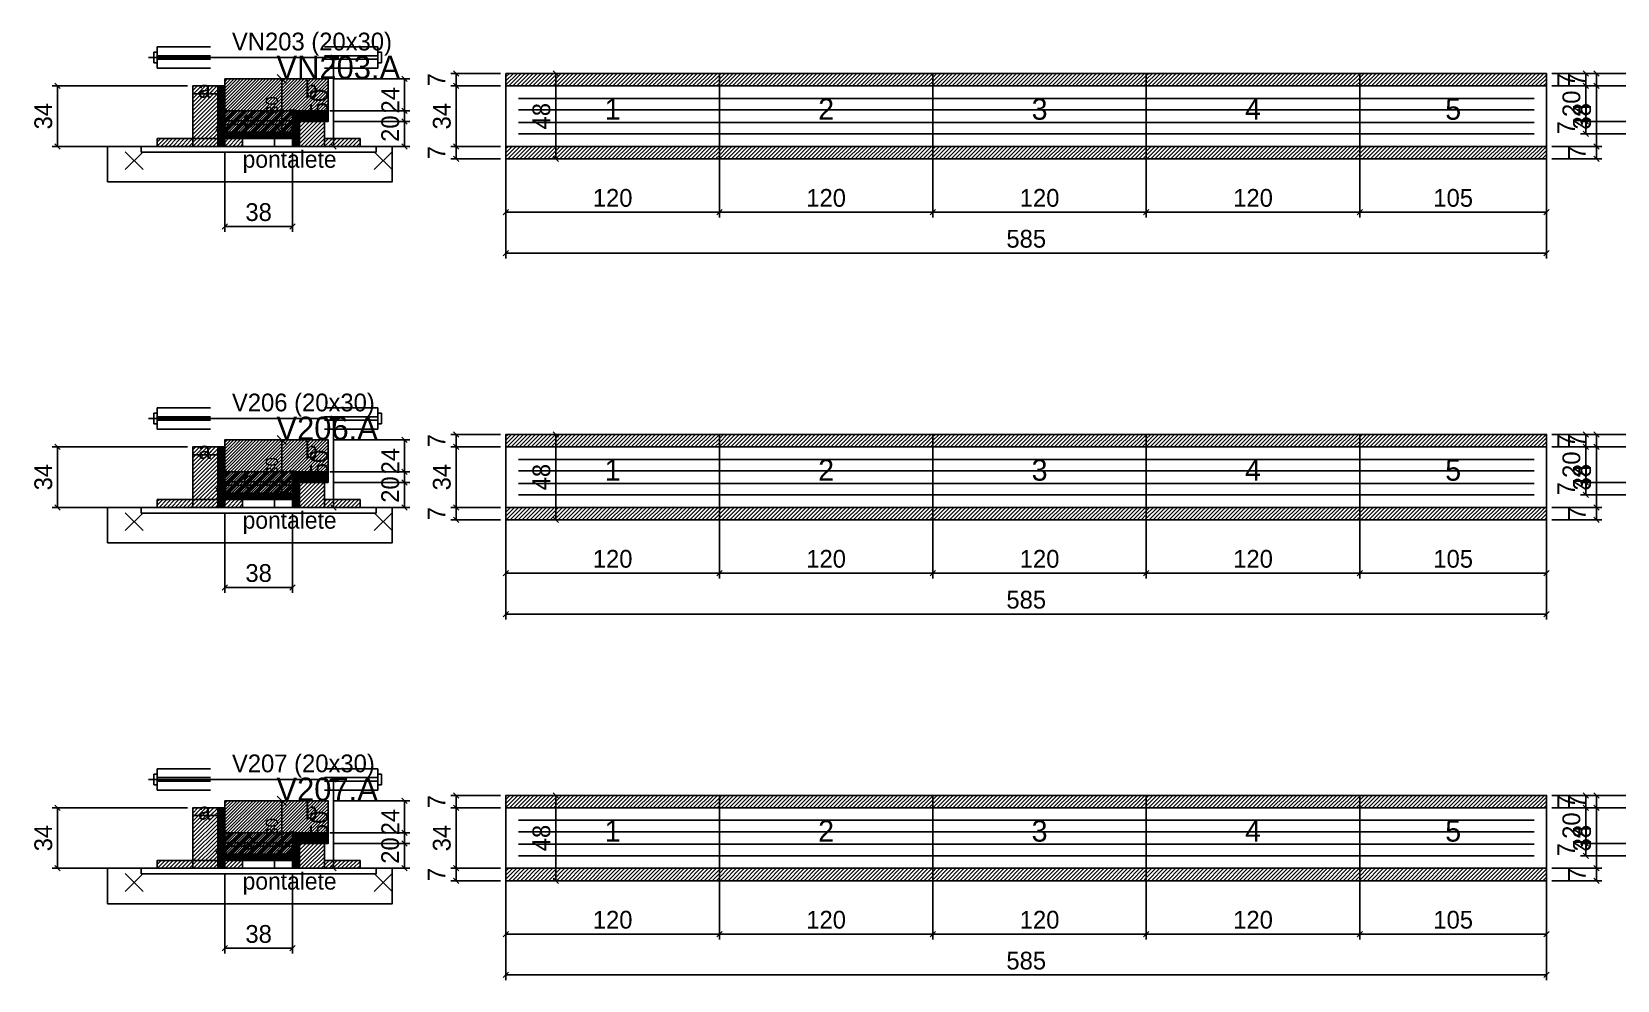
# Model space of a CAD drawing. Extents: x -13000 to 3070, y -38812 to 10330.
# Drawn here: x -69 to 823, y -26492 to -25958 of the extents above; entities that cross this region are included whole.
import ezdxf
from ezdxf.enums import TextEntityAlignment as Align

# ---------------------------------------------------------------- set-up
doc = ezdxf.new("R2010")
doc.units = 0
for name, color, linetype in [('5', 5, 'Continuous'), ('barrote', 126, 'Continuous'), ('CONCRETO', 251, 'Continuous'), ('COTA', 241, 'Continuous'), ('Cota Seção (2x)', 241, 'Continuous'), ('detalhes', 7, 'Continuous'), ('ESTRUTURACAO', 7, 'Continuous'), ('Hachura', 251, 'Continuous'), ('Madeira', 126, 'Continuous'), ('Painéis', 200, 'Continuous'), ('presilha', 224, 'Continuous'), ('SARR_2.2x7', 40, 'Continuous'), ('SCO-___-LAJ', 224, 'Continuous'), ('TENSOR', 224, 'Continuous'), ('Texto Seção', 7, 'Continuous')]:
    doc.layers.add(name, color=color, linetype=linetype)
doc.dimstyles.new('PAINEL', dxfattribs={"dimtxt": 10, "dimasz": 3, "dimexe": 3, "dimexo": 3, "dimgap": 3, "dimtad": 1, "dimblk": 'OBLIQUE', "dimblk1": 'OBLIQUE', "dimcen": 2.5, "dimclrd": 4, "dimclre": 4, "dimclrt": 240, "dimazin": 3, "dimtfac": 1, "dimtmove": 0, "dimatfit": 3})
doc.dimstyles.new('SECAO2X', dxfattribs={"dimtxt": 7, "dimasz": 5, "dimexe": 3, "dimexo": 3, "dimgap": 2, "dimtad": 3, "dimblk": 'OBLIQUE', "dimblk1": 'OBLIQUE', "dimcen": 2.5, "dimclrd": 4, "dimclre": 4, "dimclrt": 1, "dimazin": 3, "dimtfac": 1, "dimtmove": 0, "dimatfit": 3})

# ---------------------------------------------------------------- blocks, each defined once
blk = doc.blocks.new('PAR_ESQ')
for p, q in [((-1, -1), (1, 1)), ((-1, 1), (1, -1))]:
    blk.add_line(p, q)
blk = doc.blocks.new('PAR_FUNDO_ESQ')
for p, q in [((-1, -1), (1, 1)), ((-1, 1), (1, -1))]:
    blk.add_line(p, q)
blk = doc.blocks.new('PAR_FUNDO_DIR')
for p, q in [((-1, -1), (1, 1)), ((-1, 1), (1, -1))]:
    blk.add_line(p, q)
blk = doc.blocks.new('par_int_esq')
for p, q in [((-1, -1), (1, 1)), ((-1, 1), (1, -1))]:
    blk.add_line(p, q)
blk = doc.blocks.new('par_int_dir')
for p, q in [((-1, -1), (1, 1)), ((-1, 1), (1, -1))]:
    blk.add_line(p, q)
blk = doc.blocks.new('_OBLIQUE')
at = {"color": 0, "linetype": 'BYBLOCK'}
blk.add_line((-0.5, -0.5), (0.5, 0.5), dxfattribs=at)

msp = doc.modelspace()

# ---------------------------------------------------------------- hatches: boundary and pattern name
at = {"layer": 'COTA'}
h = msp.add_hatch(dxfattribs=at)
h.set_pattern_fill('ANSI31', scale=0.4)
h.paths.add_polyline_path([(40, -26015), (40, -25985), (98, -25985), (98, -26009), (78, -26009), (78, -26015)])
h = msp.add_hatch(dxfattribs=at)
h.set_pattern_fill('ANSI31', scale=0.5)
h.paths.add_polyline_path([(198, -25989), (318, -25989), (318, -25982), (198, -25982)])
h = msp.add_hatch(dxfattribs=at)
h.set_pattern_fill('ANSI31', scale=0.5)
h.paths.add_polyline_path([(318, -25989), (438, -25989), (438, -25982), (318, -25982)])
h = msp.add_hatch(dxfattribs=at)
h.set_pattern_fill('ANSI31', scale=0.5)
h.paths.add_polyline_path([(438, -25989), (558, -25989), (558, -25982), (438, -25982)])
h = msp.add_hatch(dxfattribs=at)
h.set_pattern_fill('ANSI31', scale=0.5)
h.paths.add_polyline_path([(558, -25989), (678, -25989), (678, -25982), (558, -25982)])
h = msp.add_hatch(dxfattribs=at)
h.set_pattern_fill('ANSI31', scale=0.5)
h.paths.add_polyline_path([(678, -25989), (783, -25989), (783, -25982), (678, -25982)])
h = msp.add_hatch(dxfattribs=at)
h.set_pattern_fill('ANSI31', scale=0.5)
h.paths.add_polyline_path([(198, -26030), (318, -26030), (318, -26023), (198, -26023)])
h = msp.add_hatch(dxfattribs=at)
h.set_pattern_fill('ANSI31', scale=0.5)
h.paths.add_polyline_path([(318, -26030), (438, -26030), (438, -26023), (318, -26023)])
h = msp.add_hatch(dxfattribs=at)
h.set_pattern_fill('ANSI31', scale=0.5)
h.paths.add_polyline_path([(438, -26030), (558, -26030), (558, -26023), (438, -26023)])
h = msp.add_hatch(dxfattribs=at)
h.set_pattern_fill('ANSI31', scale=0.5)
h.paths.add_polyline_path([(558, -26030), (678, -26030), (678, -26023), (558, -26023)])
h = msp.add_hatch(dxfattribs=at)
h.set_pattern_fill('ANSI31', scale=0.5)
h.paths.add_polyline_path([(678, -26030), (783, -26030), (783, -26023), (678, -26023)])
h = msp.add_hatch(dxfattribs=at)
h.set_pattern_fill('ANSI31', scale=0.5)
h.paths.add_polyline_path([(198, -26192), (318, -26192), (318, -26185), (198, -26185)])
h = msp.add_hatch(dxfattribs=at)
h.set_pattern_fill('ANSI31', scale=0.5)
h.paths.add_polyline_path([(318, -26192), (438, -26192), (438, -26185), (318, -26185)])
h = msp.add_hatch(dxfattribs=at)
h.set_pattern_fill('ANSI31', scale=0.5)
h.paths.add_polyline_path([(438, -26192), (558, -26192), (558, -26185), (438, -26185)])
h = msp.add_hatch(dxfattribs=at)
h.set_pattern_fill('ANSI31', scale=0.5)
h.paths.add_polyline_path([(558, -26192), (678, -26192), (678, -26185), (558, -26185)])
h = msp.add_hatch(dxfattribs=at)
h.set_pattern_fill('ANSI31', scale=0.5)
h.paths.add_polyline_path([(678, -26192), (783, -26192), (783, -26185), (678, -26185)])
h = msp.add_hatch(dxfattribs=at)
h.set_pattern_fill('ANSI31', scale=0.4)
h.paths.add_polyline_path([(40, -26218), (40, -26188), (98, -26188), (98, -26212), (78, -26212), (78, -26218)])
h = msp.add_hatch(dxfattribs=at)
h.set_pattern_fill('ANSI31', scale=0.5)
h.paths.add_polyline_path([(198, -26233), (318, -26233), (318, -26226), (198, -26226)])
h = msp.add_hatch(dxfattribs=at)
h.set_pattern_fill('ANSI31', scale=0.5)
h.paths.add_polyline_path([(318, -26233), (438, -26233), (438, -26226), (318, -26226)])
h = msp.add_hatch(dxfattribs=at)
h.set_pattern_fill('ANSI31', scale=0.5)
h.paths.add_polyline_path([(438, -26233), (558, -26233), (558, -26226), (438, -26226)])
h = msp.add_hatch(dxfattribs=at)
h.set_pattern_fill('ANSI31', scale=0.5)
h.paths.add_polyline_path([(558, -26233), (678, -26233), (678, -26226), (558, -26226)])
h = msp.add_hatch(dxfattribs=at)
h.set_pattern_fill('ANSI31', scale=0.5)
h.paths.add_polyline_path([(678, -26233), (783, -26233), (783, -26226), (678, -26226)])
h = msp.add_hatch(dxfattribs=at)
h.set_pattern_fill('ANSI31', scale=0.4)
h.paths.add_polyline_path([(40, -26421), (40, -26391), (98, -26391), (98, -26415), (78, -26415), (78, -26421)])
h = msp.add_hatch(dxfattribs=at)
h.set_pattern_fill('ANSI31', scale=0.5)
h.paths.add_polyline_path([(198, -26395), (318, -26395), (318, -26388), (198, -26388)])
h = msp.add_hatch(dxfattribs=at)
h.set_pattern_fill('ANSI31', scale=0.5)
h.paths.add_polyline_path([(318, -26395), (438, -26395), (438, -26388), (318, -26388)])
h = msp.add_hatch(dxfattribs=at)
h.set_pattern_fill('ANSI31', scale=0.5)
h.paths.add_polyline_path([(438, -26395), (558, -26395), (558, -26388), (438, -26388)])
h = msp.add_hatch(dxfattribs=at)
h.set_pattern_fill('ANSI31', scale=0.5)
h.paths.add_polyline_path([(558, -26395), (678, -26395), (678, -26388), (558, -26388)])
h = msp.add_hatch(dxfattribs=at)
h.set_pattern_fill('ANSI31', scale=0.5)
h.paths.add_polyline_path([(678, -26395), (783, -26395), (783, -26388), (678, -26388)])
h = msp.add_hatch(dxfattribs=at)
h.set_pattern_fill('ANSI31', scale=0.5)
h.paths.add_polyline_path([(198, -26436), (318, -26436), (318, -26429), (198, -26429)])
h = msp.add_hatch(dxfattribs=at)
h.set_pattern_fill('ANSI31', scale=0.5)
h.paths.add_polyline_path([(318, -26436), (438, -26436), (438, -26429), (318, -26429)])
h = msp.add_hatch(dxfattribs=at)
h.set_pattern_fill('ANSI31', scale=0.5)
h.paths.add_polyline_path([(438, -26436), (558, -26436), (558, -26429), (438, -26429)])
h = msp.add_hatch(dxfattribs=at)
h.set_pattern_fill('ANSI31', scale=0.5)
h.paths.add_polyline_path([(558, -26436), (678, -26436), (678, -26429), (558, -26429)])
h = msp.add_hatch(dxfattribs=at)
h.set_pattern_fill('ANSI31', scale=0.5)
h.paths.add_polyline_path([(678, -26436), (783, -26436), (783, -26429), (678, -26429)])
at = {"layer": 'Hachura'}
h = msp.add_hatch(dxfattribs=at)
h.set_pattern_fill('ANSI31', scale=0.5)
h.paths.add_polyline_path([(22, -26023), (36, -26023), (36, -25989), (22, -25989)])
h = msp.add_hatch(dxfattribs=at)
h.set_pattern_fill('ANSI31', scale=0.5)
h.paths.add_polyline_path([(22, -25993.4), (36, -25993.4), (36, -25989), (22, -25989)])
h = msp.add_hatch(dxfattribs=at)
h.set_pattern_fill('SOLID')
h.paths.add_polyline_path([(36, -26023), (40, -26023), (40, -25989), (36, -25989)])
h = msp.add_hatch(dxfattribs=at)
h.set_pattern_fill('SOLID')
h.paths.add_polyline_path([(78, -26023), (82, -26023), (82, -26003), (78, -26003)])
h = msp.add_hatch(dxfattribs=at)
h.set_pattern_fill('SOLID')
h.paths.add_polyline_path([(78, -26003), (98, -26003), (98, -26009), (78, -26009)])
h = msp.add_hatch(dxfattribs=at)
h.set_pattern_fill('ANSI31', scale=0.5)
h.paths.add_polyline_path([(82, -26023), (96, -26023), (96, -26003), (82, -26003)])
h = msp.add_hatch(dxfattribs=at)
h.set_pattern_fill('ANSI31', scale=0.5)
h.paths.add_polyline_path([(82, -26007.4), (96, -26007.4), (96, -26003), (82, -26003)])
h = msp.add_hatch(dxfattribs=at)
h.set_pattern_fill('SOLID')
h.paths.add_polyline_path([(40, -26018.6), (78, -26018.6), (78, -26015), (40, -26015)])
h = msp.add_hatch(dxfattribs=at)
h.set_pattern_fill('ANSI31', scale=0.5)
h.paths.add_polyline_path([(2, -26023), (22, -26023), (22, -26018.6), (2, -26018.6)])
h = msp.add_hatch(dxfattribs=at)
h.set_pattern_fill('ANSI31', scale=0.5)
h.paths.add_polyline_path([(40, -26023), (50, -26023), (50, -26018.6), (40, -26018.6)])
h = msp.add_hatch(dxfattribs=at)
h.set_pattern_fill('ANSI31', scale=0.5)
h.paths.add_polyline_path([(96, -26023), (116, -26023), (116, -26018.6), (96, -26018.6)])
h = msp.add_hatch(dxfattribs=at)
h.set_pattern_fill('ANSI31', scale=0.5)
h.paths.add_polyline_path([(22, -26226), (36, -26226), (36, -26192), (22, -26192)])
h = msp.add_hatch(dxfattribs=at)
h.set_pattern_fill('ANSI31', scale=0.5)
h.paths.add_polyline_path([(22, -26196.4), (36, -26196.4), (36, -26192), (22, -26192)])
h = msp.add_hatch(dxfattribs=at)
h.set_pattern_fill('SOLID')
h.paths.add_polyline_path([(36, -26226), (40, -26226), (40, -26192), (36, -26192)])
h = msp.add_hatch(dxfattribs=at)
h.set_pattern_fill('SOLID')
h.paths.add_polyline_path([(78, -26226), (82, -26226), (82, -26206), (78, -26206)])
h = msp.add_hatch(dxfattribs=at)
h.set_pattern_fill('SOLID')
h.paths.add_polyline_path([(78, -26206), (98, -26206), (98, -26212), (78, -26212)])
h = msp.add_hatch(dxfattribs=at)
h.set_pattern_fill('ANSI31', scale=0.5)
h.paths.add_polyline_path([(82, -26226), (96, -26226), (96, -26206), (82, -26206)])
h = msp.add_hatch(dxfattribs=at)
h.set_pattern_fill('ANSI31', scale=0.5)
h.paths.add_polyline_path([(82, -26210.4), (96, -26210.4), (96, -26206), (82, -26206)])
h = msp.add_hatch(dxfattribs=at)
h.set_pattern_fill('ANSI31', scale=0.5)
h.paths.add_polyline_path([(2, -26226), (22, -26226), (22, -26221.6), (2, -26221.6)])
h = msp.add_hatch(dxfattribs=at)
h.set_pattern_fill('SOLID')
h.paths.add_polyline_path([(40, -26221.6), (78, -26221.6), (78, -26218), (40, -26218)])
h = msp.add_hatch(dxfattribs=at)
h.set_pattern_fill('ANSI31', scale=0.5)
h.paths.add_polyline_path([(40, -26226), (50, -26226), (50, -26221.6), (40, -26221.6)])
h = msp.add_hatch(dxfattribs=at)
h.set_pattern_fill('ANSI31', scale=0.5)
h.paths.add_polyline_path([(96, -26226), (116, -26226), (116, -26221.6), (96, -26221.6)])
h = msp.add_hatch(dxfattribs=at)
h.set_pattern_fill('ANSI31', scale=0.5)
h.paths.add_polyline_path([(22, -26429), (36, -26429), (36, -26395), (22, -26395)])
h = msp.add_hatch(dxfattribs=at)
h.set_pattern_fill('ANSI31', scale=0.5)
h.paths.add_polyline_path([(22, -26399.4), (36, -26399.4), (36, -26395), (22, -26395)])
h = msp.add_hatch(dxfattribs=at)
h.set_pattern_fill('SOLID')
h.paths.add_polyline_path([(36, -26429), (40, -26429), (40, -26395), (36, -26395)])
h = msp.add_hatch(dxfattribs=at)
h.set_pattern_fill('SOLID')
h.paths.add_polyline_path([(78, -26429), (82, -26429), (82, -26409), (78, -26409)])
h = msp.add_hatch(dxfattribs=at)
h.set_pattern_fill('SOLID')
h.paths.add_polyline_path([(78, -26409), (98, -26409), (98, -26415), (78, -26415)])
h = msp.add_hatch(dxfattribs=at)
h.set_pattern_fill('ANSI31', scale=0.5)
h.paths.add_polyline_path([(82, -26429), (96, -26429), (96, -26409), (82, -26409)])
h = msp.add_hatch(dxfattribs=at)
h.set_pattern_fill('ANSI31', scale=0.5)
h.paths.add_polyline_path([(82, -26413.4), (96, -26413.4), (96, -26409), (82, -26409)])
h = msp.add_hatch(dxfattribs=at)
h.set_pattern_fill('ANSI31', scale=0.5)
h.paths.add_polyline_path([(2, -26429), (22, -26429), (22, -26424.6), (2, -26424.6)])
h = msp.add_hatch(dxfattribs=at)
h.set_pattern_fill('SOLID')
h.paths.add_polyline_path([(40, -26424.6), (78, -26424.6), (78, -26421), (40, -26421)])
h = msp.add_hatch(dxfattribs=at)
h.set_pattern_fill('ANSI31', scale=0.5)
h.paths.add_polyline_path([(40, -26429), (50, -26429), (50, -26424.6), (40, -26424.6)])
h = msp.add_hatch(dxfattribs=at)
h.set_pattern_fill('ANSI31', scale=0.5)
h.paths.add_polyline_path([(96, -26429), (116, -26429), (116, -26424.6), (96, -26424.6)])
at = {"layer": 'HACHURACONCRETO'}
h = msp.add_hatch(dxfattribs=at)
h.set_pattern_fill('ANSI31', scale=0.3)
h.paths.add_polyline_path([(40, -26018.6), (78, -26018.6), (78, -26003), (40, -26003)])
h = msp.add_hatch(dxfattribs=at)
h.set_pattern_fill('ANSI31', scale=0.3)
h.paths.add_polyline_path([(40, -26221.6), (78, -26221.6), (78, -26206), (40, -26206)])
h = msp.add_hatch(dxfattribs=at)
h.set_pattern_fill('ANSI31', scale=0.3)
h.paths.add_polyline_path([(40, -26424.6), (78, -26424.6), (78, -26409), (40, -26409)])

# ---------------------------------------------------------------- linework, layer by layer
for p, q in [((0, -25970), (0, -25976)), ((2, -25970), (0, -25970)), ((2, -25967), (32, -25967)), ((2, -25967), (2, -25979)), ((2, -25972), (32, -25972)), ((96, -25967), (126, -25967)), ((96, -25972), (126, -25972)), ((126, -25967), (126, -25979)), ((126, -25970), (128, -25970)), ((128, -25970), (128, -25976)), ((2, -25976), (0, -25976)), ((2, -25974), (32, -25974)), ((2, -25979), (32, -25979)), ((96, -25974), (126, -25974)), ((96, -25979), (126, -25979)), ((126, -25976), (128, -25976)), ((0, -26173), (0, -26179)), ((2, -26173), (0, -26173)), ((2, -26170), (32, -26170)), ((2, -26170), (2, -26182)), ((2, -26175), (32, -26175)), ((2, -26177), (32, -26177)), ((96, -26170), (126, -26170)), ((96, -26175), (126, -26175)), ((96, -26177), (126, -26177)), ((126, -26170), (126, -26182)), ((126, -26173), (128, -26173)), ((128, -26173), (128, -26179)), ((2, -26179), (0, -26179)), ((2, -26182), (32, -26182)), ((96, -26182), (126, -26182)), ((126, -26179), (128, -26179)), ((2, -26373), (32, -26373)), ((2, -26373), (2, -26385)), ((96, -26373), (126, -26373)), ((126, -26373), (126, -26385)), ((0, -26376), (0, -26382)), ((2, -26376), (0, -26376)), ((2, -26382), (0, -26382)), ((2, -26378), (32, -26378)), ((2, -26380), (32, -26380)), ((96, -26378), (126, -26378)), ((96, -26380), (126, -26380)), ((126, -26376), (128, -26376)), ((126, -26382), (128, -26382)), ((128, -26376), (128, -26382)), ((2, -26385), (32, -26385)), ((96, -26385), (126, -26385))]:
    msp.add_line(p, q)
at = {"layer": 'BARRA_ANCORAGEM'}
for p, q in [((40, -26008.6), (78, -26008.6)), ((40, -26010.6), (40, -26008.6)), ((40, -26010.6), (78, -26010.6)), ((40, -26015.4), (78, -26015.4)), ((40, -26017.4), (40, -26015.4)), ((78, -26010.6), (78, -26008.6)), ((78, -26017.4), (78, -26015.4)), ((40, -26017.4), (78, -26017.4)), ((40, -26211.6), (78, -26211.6)), ((40, -26213.6), (40, -26211.6)), ((78, -26213.6), (78, -26211.6)), ((40, -26213.6), (78, -26213.6)), ((40, -26218.4), (78, -26218.4)), ((40, -26220.4), (40, -26218.4)), ((40, -26220.4), (78, -26220.4)), ((78, -26220.4), (78, -26218.4)), ((40, -26414.6), (78, -26414.6)), ((40, -26416.6), (40, -26414.6)), ((40, -26416.6), (78, -26416.6)), ((78, -26416.6), (78, -26414.6)), ((40, -26421.4), (78, -26421.4)), ((40, -26423.4), (40, -26421.4)), ((40, -26423.4), (78, -26423.4)), ((78, -26423.4), (78, -26421.4))]:
    msp.add_line(p, q, dxfattribs=at)
at = {"layer": 'barrote'}
for points in [[(-26, -26043), (134, -26043), (134, -26023), (-26, -26023)], [(-26, -26246), (134, -26246), (134, -26226), (-26, -26226)], [(-26, -26449), (134, -26449), (134, -26429), (-26, -26429)]]:
    msp.add_lwpolyline(points, close=True, dxfattribs=at)
at = {"layer": 'CONCRETO'}
for points in [[(40, -26015), (40, -25985), (98, -25985), (98, -26009), (78, -26009), (78, -26015)], [(40, -26218), (40, -26188), (98, -26188), (98, -26212), (78, -26212), (78, -26218)], [(40, -26421), (40, -26391), (98, -26391), (98, -26415), (78, -26415), (78, -26421)]]:
    msp.add_lwpolyline(points, close=True, dxfattribs=at)
at = {"layer": 'HACHURACONCRETO'}
for points in [[(40, -26018.6), (78, -26018.6), (78, -26003), (40, -26003)], [(40, -26221.6), (78, -26221.6), (78, -26206), (40, -26206)], [(40, -26424.6), (78, -26424.6), (78, -26409), (40, -26409)]]:
    msp.add_lwpolyline(points, close=True, dxfattribs=at)
at = {"layer": 'Madeira'}
for points in [[(22, -26023), (36, -26023), (36, -25989), (22, -25989)], [(22, -25993.4), (36, -25993.4), (36, -25989), (22, -25989)], [(82, -26023), (96, -26023), (96, -26003), (82, -26003)], [(82, -26007.4), (96, -26007.4), (96, -26003), (82, -26003)], [(2, -26023), (22, -26023), (22, -26018.6), (2, -26018.6)], [(22, -26023), (36, -26023), (36, -26018.6), (22, -26018.6)], [(40, -26023), (50, -26023), (50, -26018.6), (40, -26018.6)], [(68, -26023), (78, -26023), (78, -26018.6), (68, -26018.6)], [(96, -26023), (116, -26023), (116, -26018.6), (96, -26018.6)], [(22, -26226), (36, -26226), (36, -26192), (22, -26192)], [(22, -26196.4), (36, -26196.4), (36, -26192), (22, -26192)], [(82, -26226), (96, -26226), (96, -26206), (82, -26206)], [(82, -26210.4), (96, -26210.4), (96, -26206), (82, -26206)], [(2, -26226), (22, -26226), (22, -26221.6), (2, -26221.6)], [(22, -26226), (36, -26226), (36, -26221.6), (22, -26221.6)], [(40, -26226), (50, -26226), (50, -26221.6), (40, -26221.6)], [(68, -26226), (78, -26226), (78, -26221.6), (68, -26221.6)], [(96, -26226), (116, -26226), (116, -26221.6), (96, -26221.6)], [(22, -26429), (36, -26429), (36, -26395), (22, -26395)], [(22, -26399.4), (36, -26399.4), (36, -26395), (22, -26395)], [(82, -26429), (96, -26429), (96, -26409), (82, -26409)], [(82, -26413.4), (96, -26413.4), (96, -26409), (82, -26409)], [(2, -26429), (22, -26429), (22, -26424.6), (2, -26424.6)], [(22, -26429), (36, -26429), (36, -26424.6), (22, -26424.6)], [(40, -26429), (50, -26429), (50, -26424.6), (40, -26424.6)], [(68, -26429), (78, -26429), (78, -26424.6), (68, -26424.6)], [(96, -26429), (116, -26429), (116, -26424.6), (96, -26424.6)]]:
    msp.add_lwpolyline(points, close=True, dxfattribs=at)
at = {"layer": 'Painéis'}
for p, q in [((198, -25989), (318, -25989)), ((198, -26023), (198, -25989)), ((318, -26023), (318, -25989)), ((318, -26023), (318, -25989)), ((318, -25989), (438, -25989)), ((318, -26023), (318, -25989)), ((438, -26023), (438, -25989)), ((438, -26023), (438, -25989)), ((438, -25989), (558, -25989)), ((438, -26023), (438, -25989)), ((558, -26023), (558, -25989)), ((558, -26023), (558, -25989)), ((558, -25989), (678, -25989)), ((558, -26023), (558, -25989)), ((678, -26023), (678, -25989)), ((678, -26023), (678, -25989)), ((678, -25989), (783, -25989)), ((678, -26023), (678, -25989)), ((783, -26023), (783, -25989)), ((198, -26023), (318, -26023)), ((318, -26023), (438, -26023)), ((438, -26023), (558, -26023)), ((558, -26023), (678, -26023)), ((678, -26023), (783, -26023)), ((198, -26192), (318, -26192)), ((198, -26226), (198, -26192)), ((318, -26226), (318, -26192)), ((318, -26226), (318, -26192)), ((318, -26192), (438, -26192)), ((318, -26226), (318, -26192)), ((438, -26226), (438, -26192)), ((438, -26226), (438, -26192)), ((438, -26192), (558, -26192)), ((438, -26226), (438, -26192)), ((558, -26226), (558, -26192)), ((558, -26226), (558, -26192)), ((558, -26192), (678, -26192)), ((558, -26226), (558, -26192)), ((678, -26226), (678, -26192)), ((678, -26226), (678, -26192)), ((678, -26192), (783, -26192)), ((678, -26226), (678, -26192)), ((783, -26226), (783, -26192)), ((198, -26226), (318, -26226)), ((318, -26226), (438, -26226)), ((438, -26226), (558, -26226)), ((558, -26226), (678, -26226)), ((678, -26226), (783, -26226)), ((198, -26395), (318, -26395)), ((198, -26429), (198, -26395)), ((318, -26429), (318, -26395)), ((318, -26429), (318, -26395)), ((318, -26395), (438, -26395)), ((318, -26429), (318, -26395)), ((438, -26429), (438, -26395)), ((438, -26429), (438, -26395)), ((438, -26395), (558, -26395)), ((438, -26429), (438, -26395)), ((558, -26429), (558, -26395)), ((558, -26429), (558, -26395)), ((558, -26395), (678, -26395)), ((558, -26429), (558, -26395)), ((678, -26429), (678, -26395)), ((678, -26429), (678, -26395)), ((678, -26395), (783, -26395)), ((678, -26429), (678, -26395)), ((783, -26429), (783, -26395)), ((198, -26429), (318, -26429)), ((318, -26429), (438, -26429)), ((438, -26429), (558, -26429)), ((558, -26429), (678, -26429)), ((678, -26429), (783, -26429))]:
    msp.add_line(p, q, dxfattribs=at)
for points in [[(36, -26023), (40, -26023), (40, -25989), (36, -25989)], [(78, -26023), (82, -26023), (82, -26003), (78, -26003)], [(78, -26003), (98, -26003), (98, -26009), (78, -26009)], [(40, -26018.6), (78, -26018.6), (78, -26015), (40, -26015)], [(36, -26226), (40, -26226), (40, -26192), (36, -26192)], [(78, -26226), (82, -26226), (82, -26206), (78, -26206)], [(78, -26206), (98, -26206), (98, -26212), (78, -26212)], [(40, -26221.6), (78, -26221.6), (78, -26218), (40, -26218)], [(36, -26429), (40, -26429), (40, -26395), (36, -26395)], [(78, -26429), (82, -26429), (82, -26409), (78, -26409)], [(78, -26409), (98, -26409), (98, -26415), (78, -26415)], [(40, -26424.6), (78, -26424.6), (78, -26421), (40, -26421)]]:
    msp.add_lwpolyline(points, close=True, dxfattribs=at)
at = {"layer": 'presilha'}
for p, q in [((-16, -26036), (-6, -26026)), ((-16, -26026), (-6, -26036)), ((124, -26036), (134, -26026)), ((124, -26026), (134, -26036)), ((-16, -26239), (-6, -26229)), ((-16, -26229), (-6, -26239)), ((124, -26239), (134, -26229)), ((124, -26229), (134, -26239)), ((-16, -26442), (-6, -26432)), ((-16, -26432), (-6, -26442)), ((124, -26442), (134, -26432)), ((124, -26432), (134, -26442))]:
    msp.add_line(p, q, dxfattribs=at)
at = {"layer": 'SARR_2.2x7'}
for points in [[(205, -25996), (318, -25996)], [(205, -25996), (318, -25996)], [(318, -25996), (438, -25996)], [(318, -25996), (438, -25996)], [(438, -25996), (558, -25996)], [(438, -25996), (558, -25996)], [(558, -25996), (678, -25996)], [(558, -25996), (678, -25996)], [(678, -25996), (776, -25996)], [(678, -25996), (776, -25996)], [(205, -26002.5), (318, -26002.5)], [(205, -26002.5), (318, -26002.5)], [(318, -26002.5), (438, -26002.5)], [(318, -26002.5), (438, -26002.5)], [(438, -26002.5), (558, -26002.5)], [(438, -26002.5), (558, -26002.5)], [(558, -26002.5), (678, -26002.5)], [(558, -26002.5), (678, -26002.5)], [(678, -26002.5), (776, -26002.5)], [(678, -26002.5), (776, -26002.5)], [(205, -26009.5), (318, -26009.5)], [(205, -26009.5), (318, -26009.5)], [(205, -26016), (318, -26016)], [(205, -26016), (318, -26016)], [(318, -26009.5), (438, -26009.5)], [(318, -26009.5), (438, -26009.5)], [(318, -26016), (438, -26016)], [(318, -26016), (438, -26016)], [(438, -26009.5), (558, -26009.5)], [(438, -26009.5), (558, -26009.5)], [(438, -26016), (558, -26016)], [(438, -26016), (558, -26016)], [(558, -26009.5), (678, -26009.5)], [(558, -26009.5), (678, -26009.5)], [(558, -26016), (678, -26016)], [(558, -26016), (678, -26016)], [(678, -26009.5), (776, -26009.5)], [(678, -26009.5), (776, -26009.5)], [(678, -26016), (776, -26016)], [(678, -26016), (776, -26016)], [(205, -26199), (318, -26199)], [(205, -26199), (318, -26199)], [(318, -26199), (438, -26199)], [(318, -26199), (438, -26199)], [(438, -26199), (558, -26199)], [(438, -26199), (558, -26199)], [(558, -26199), (678, -26199)], [(558, -26199), (678, -26199)], [(678, -26199), (776, -26199)], [(678, -26199), (776, -26199)], [(205, -26205.5), (318, -26205.5)], [(205, -26205.5), (318, -26205.5)], [(205, -26212.5), (318, -26212.5)], [(205, -26212.5), (318, -26212.5)], [(318, -26205.5), (438, -26205.5)], [(318, -26205.5), (438, -26205.5)], [(318, -26212.5), (438, -26212.5)], [(318, -26212.5), (438, -26212.5)], [(438, -26205.5), (558, -26205.5)], [(438, -26205.5), (558, -26205.5)], [(438, -26212.5), (558, -26212.5)], [(438, -26212.5), (558, -26212.5)], [(558, -26205.5), (678, -26205.5)], [(558, -26205.5), (678, -26205.5)], [(558, -26212.5), (678, -26212.5)], [(558, -26212.5), (678, -26212.5)], [(678, -26205.5), (776, -26205.5)], [(678, -26205.5), (776, -26205.5)], [(678, -26212.5), (776, -26212.5)], [(678, -26212.5), (776, -26212.5)], [(205, -26219), (318, -26219)], [(205, -26219), (318, -26219)], [(318, -26219), (438, -26219)], [(318, -26219), (438, -26219)], [(438, -26219), (558, -26219)], [(438, -26219), (558, -26219)], [(558, -26219), (678, -26219)], [(558, -26219), (678, -26219)], [(678, -26219), (776, -26219)], [(678, -26219), (776, -26219)], [(205, -26402), (318, -26402)], [(205, -26402), (318, -26402)], [(205, -26408.5), (318, -26408.5)], [(205, -26408.5), (318, -26408.5)], [(318, -26402), (438, -26402)], [(318, -26402), (438, -26402)], [(318, -26408.5), (438, -26408.5)], [(318, -26408.5), (438, -26408.5)], [(438, -26402), (558, -26402)], [(438, -26402), (558, -26402)], [(438, -26408.5), (558, -26408.5)], [(438, -26408.5), (558, -26408.5)], [(558, -26402), (678, -26402)], [(558, -26402), (678, -26402)], [(558, -26408.5), (678, -26408.5)], [(558, -26408.5), (678, -26408.5)], [(678, -26402), (776, -26402)], [(678, -26402), (776, -26402)], [(678, -26408.5), (776, -26408.5)], [(678, -26408.5), (776, -26408.5)], [(205, -26415.5), (318, -26415.5)], [(205, -26415.5), (318, -26415.5)], [(318, -26415.5), (438, -26415.5)], [(318, -26415.5), (438, -26415.5)], [(438, -26415.5), (558, -26415.5)], [(438, -26415.5), (558, -26415.5)], [(558, -26415.5), (678, -26415.5)], [(558, -26415.5), (678, -26415.5)], [(678, -26415.5), (776, -26415.5)], [(678, -26415.5), (776, -26415.5)], [(205, -26422), (318, -26422)], [(205, -26422), (318, -26422)], [(318, -26422), (438, -26422)], [(318, -26422), (438, -26422)], [(438, -26422), (558, -26422)], [(438, -26422), (558, -26422)], [(558, -26422), (678, -26422)], [(558, -26422), (678, -26422)], [(678, -26422), (776, -26422)], [(678, -26422), (776, -26422)]]:
    msp.add_lwpolyline(points, dxfattribs=at)
at = {"layer": 'SARRAFO_2_2X7'}
for p, q in [((36, -25998.2), (36, -25993.8)), ((36, -25993.8), (40, -25993.8)), ((36, -25998.2), (40, -25998.2)), ((40, -25998.2), (40, -25993.8)), ((36, -26004.7), (36, -26000.3)), ((36, -26000.3), (40, -26000.3)), ((36, -26004.7), (40, -26004.7)), ((36, -26011.7), (36, -26007.3)), ((36, -26007.3), (40, -26007.3)), ((40, -26004.7), (40, -26000.3)), ((40, -26011.7), (40, -26007.3)), ((78, -26012.2), (78, -26007.8)), ((78, -26007.8), (82, -26007.8)), ((82, -26012.2), (82, -26007.8)), ((36, -26011.7), (40, -26011.7)), ((36, -26018.2), (36, -26013.8)), ((36, -26013.8), (40, -26013.8)), ((40, -26018.2), (40, -26013.8)), ((78, -26012.2), (82, -26012.2)), ((78, -26018.2), (78, -26013.8)), ((78, -26013.8), (82, -26013.8)), ((82, -26018.2), (82, -26013.8)), ((36, -26018.2), (40, -26018.2)), ((78, -26018.2), (82, -26018.2)), ((36, -26201.2), (36, -26196.8)), ((36, -26196.8), (40, -26196.8)), ((36, -26201.2), (40, -26201.2)), ((36, -26207.7), (36, -26203.3)), ((36, -26203.3), (40, -26203.3)), ((40, -26201.2), (40, -26196.8)), ((40, -26207.7), (40, -26203.3)), ((36, -26207.7), (40, -26207.7)), ((36, -26214.7), (36, -26210.3)), ((36, -26210.3), (40, -26210.3)), ((40, -26214.7), (40, -26210.3)), ((78, -26215.2), (78, -26210.8)), ((78, -26210.8), (82, -26210.8)), ((82, -26215.2), (82, -26210.8)), ((36, -26214.7), (40, -26214.7)), ((36, -26221.2), (36, -26216.8)), ((36, -26216.8), (40, -26216.8)), ((36, -26221.2), (40, -26221.2)), ((40, -26221.2), (40, -26216.8)), ((78, -26215.2), (82, -26215.2)), ((78, -26221.2), (78, -26216.8)), ((78, -26216.8), (82, -26216.8)), ((78, -26221.2), (82, -26221.2)), ((82, -26221.2), (82, -26216.8)), ((36, -26404.2), (36, -26399.8)), ((36, -26399.8), (40, -26399.8)), ((40, -26404.2), (40, -26399.8)), ((36, -26404.2), (40, -26404.2)), ((36, -26410.7), (36, -26406.3)), ((36, -26406.3), (40, -26406.3)), ((40, -26410.7), (40, -26406.3)), ((36, -26410.7), (40, -26410.7)), ((36, -26417.7), (36, -26413.3)), ((36, -26413.3), (40, -26413.3)), ((36, -26417.7), (40, -26417.7)), ((40, -26417.7), (40, -26413.3)), ((78, -26418.2), (78, -26413.8)), ((78, -26413.8), (82, -26413.8)), ((78, -26418.2), (82, -26418.2)), ((82, -26418.2), (82, -26413.8)), ((36, -26424.2), (36, -26419.8)), ((36, -26419.8), (40, -26419.8)), ((36, -26424.2), (40, -26424.2)), ((40, -26424.2), (40, -26419.8)), ((78, -26424.2), (78, -26419.8)), ((78, -26419.8), (82, -26419.8)), ((78, -26424.2), (82, -26424.2)), ((82, -26424.2), (82, -26419.8))]:
    msp.add_line(p, q, dxfattribs=at)
at = {"layer": 'SCO-___-LAJ'}
for points in [[(198, -25989), (318, -25989), (318, -25982), (198, -25982)], [(318, -25989), (438, -25989), (438, -25982), (318, -25982)], [(438, -25989), (558, -25989), (558, -25982), (438, -25982)], [(558, -25989), (678, -25989), (678, -25982), (558, -25982)], [(678, -25989), (783, -25989), (783, -25982), (678, -25982)], [(-7, -26026.2), (125, -26026.2), (125, -26023), (-7, -26023)], [(198, -26030), (318, -26030), (318, -26023), (198, -26023)], [(318, -26030), (438, -26030), (438, -26023), (318, -26023)], [(438, -26030), (558, -26030), (558, -26023), (438, -26023)], [(558, -26030), (678, -26030), (678, -26023), (558, -26023)], [(678, -26030), (783, -26030), (783, -26023), (678, -26023)], [(198, -26192), (318, -26192), (318, -26185), (198, -26185)], [(318, -26192), (438, -26192), (438, -26185), (318, -26185)], [(438, -26192), (558, -26192), (558, -26185), (438, -26185)], [(558, -26192), (678, -26192), (678, -26185), (558, -26185)], [(678, -26192), (783, -26192), (783, -26185), (678, -26185)], [(-7, -26229.2), (125, -26229.2), (125, -26226), (-7, -26226)], [(198, -26233), (318, -26233), (318, -26226), (198, -26226)], [(318, -26233), (438, -26233), (438, -26226), (318, -26226)], [(438, -26233), (558, -26233), (558, -26226), (438, -26226)], [(558, -26233), (678, -26233), (678, -26226), (558, -26226)], [(678, -26233), (783, -26233), (783, -26226), (678, -26226)], [(198, -26395), (318, -26395), (318, -26388), (198, -26388)], [(318, -26395), (438, -26395), (438, -26388), (318, -26388)], [(438, -26395), (558, -26395), (558, -26388), (438, -26388)], [(558, -26395), (678, -26395), (678, -26388), (558, -26388)], [(678, -26395), (783, -26395), (783, -26388), (678, -26388)], [(-7, -26432.2), (125, -26432.2), (125, -26429), (-7, -26429)], [(198, -26436), (318, -26436), (318, -26429), (198, -26429)], [(318, -26436), (438, -26436), (438, -26429), (318, -26429)], [(438, -26436), (558, -26436), (558, -26429), (438, -26429)], [(558, -26436), (678, -26436), (678, -26429), (558, -26429)], [(678, -26436), (783, -26436), (783, -26429), (678, -26429)]]:
    msp.add_lwpolyline(points, close=True, dxfattribs=at)
at = {"layer": 'TENSOR'}
for p, q in [((-3, -25973), (96, -25973)), ((-3, -26176), (96, -26176)), ((-3, -26379), (96, -26379))]:
    msp.add_line(p, q, dxfattribs=at)

# ---------------------------------------------------------------- block references
at = {"layer": 'Painéis'}
for name, p in [('par_int_esq', (40, -26003)), ('par_int_dir', (78, -26003)), ('PAR_ESQ', (36, -26013)), ('PAR_FUNDO_ESQ', (40, -26013)), ('PAR_FUNDO_DIR', (78, -26013)), ('par_int_esq', (40, -26206)), ('par_int_dir', (78, -26206)), ('PAR_ESQ', (36, -26216)), ('PAR_FUNDO_ESQ', (40, -26216)), ('PAR_FUNDO_DIR', (78, -26216)), ('par_int_esq', (40, -26409)), ('par_int_dir', (78, -26409)), ('PAR_ESQ', (36, -26419)), ('PAR_FUNDO_ESQ', (40, -26419)), ('PAR_FUNDO_DIR', (78, -26419))]:
    msp.add_blockref(name, p, dxfattribs=at)

# ---------------------------------------------------------------- texts
at = {"layer": '5'}
for s, p in [('1', (258, -26002)), ('2', (378, -26002)), ('3', (498, -26002)), ('4', (618, -26002)), ('5', (730.5, -26002)), ('1', (258, -26205)), ('2', (378, -26205)), ('3', (498, -26205)), ('4', (618, -26205)), ('5', (730.5, -26205)), ('1', (258, -26408)), ('2', (378, -26408)), ('3', (498, -26408)), ('4', (618, -26408)), ('5', (730.5, -26408))]:
    msp.add_text(s, height=12, dxfattribs=at).set_placement(p, align=Align.MIDDLE_CENTER)
at = {"layer": 'detalhes'}
for s, p in [('a', (25, -25995.7)), ('b', (85, -25995.7)), ('c', (50, -26012.5)), ('a', (25, -26198.7)), ('b', (85, -26198.7)), ('c', (50, -26215.5)), ('b', (85, -26401.7)), ('a', (25, -26401.7)), ('c', (50, -26418.5))]:
    msp.add_text(s, height=9.6, dxfattribs=at).set_placement(p)
at = {"layer": 'ESTRUTURACAO'}
for p in [(50, -26035), (50, -26238), (50, -26441)]:
    msp.add_text('pontalete', height=9.6, dxfattribs=at).set_placement(p)
at = {"layer": 'Texto Seção'}
for s, height, p in [('VN203 (20x30)', 10, (44, -25969)), ('VN203.A', 13, (69, -25985)), ('V206 (20x30)', 10, (44, -26172)), ('V206.A', 13, (69, -26188)), ('V207 (20x30)', 10, (44, -26375)), ('V207.A', 13, (69, -26391))]:
    msp.add_text(s, height=height, dxfattribs=at).set_placement(p)

# ---------------------------------------------------------------- dimensions: what is measured, and where the dimension line sits
at = {"layer": 'COTA'}
for base, p1, p2 in [((101, -26023), (96, -26023), (96, -25973)), ((170, -25989), (198, -25989), (198, -25982)), ((226, -26030), (198, -26030), (198, -25982)), ((811, -26030), (783, -26030), (783, -25982)), ((811, -25989), (783, -25989), (783, -25982)), ((805, -25989), (833, -25989), (833, -25982)), ((-54, -26023), (2, -26023), (22, -25989)), ((141, -26009), (98, -26009), (98, -25985)), ((170, -26023), (198, -26023), (198, -25989)), ((811, -26023), (783, -26023), (783, -25989)), ((805, -26009), (833, -26009), (833, -25989)), ((141, -26023), (96, -26023), (96, -26003)), ((805, -26016), (833, -26016), (833, -26009)), ((170, -26030), (198, -26030), (198, -26023)), ((811, -26030), (783, -26030), (783, -26023)), ((101, -26226), (96, -26226), (96, -26176)), ((141, -26212), (98, -26212), (98, -26188)), ((170, -26192), (198, -26192), (198, -26185)), ((226, -26233), (198, -26233), (198, -26185)), ((811, -26233), (783, -26233), (783, -26185)), ((811, -26192), (783, -26192), (783, -26185)), ((805, -26192), (833, -26192), (833, -26185)), ((-54, -26226), (2, -26226), (22, -26192)), ((170, -26226), (198, -26226), (198, -26192)), ((811, -26226), (783, -26226), (783, -26192)), ((805, -26212), (833, -26212), (833, -26192)), ((141, -26226), (96, -26226), (96, -26206)), ((805, -26219), (833, -26219), (833, -26212)), ((170, -26233), (198, -26233), (198, -26226)), ((811, -26233), (783, -26233), (783, -26226)), ((101, -26429), (96, -26429), (96, -26379)), ((141, -26415), (98, -26415), (98, -26391)), ((170, -26395), (198, -26395), (198, -26388)), ((226, -26436), (198, -26436), (198, -26388)), ((811, -26436), (783, -26436), (783, -26388)), ((811, -26395), (783, -26395), (783, -26388)), ((805, -26395), (833, -26395), (833, -26388)), ((-54, -26429), (2, -26429), (22, -26395)), ((170, -26429), (198, -26429), (198, -26395)), ((811, -26429), (783, -26429), (783, -26395)), ((805, -26415), (833, -26415), (833, -26395)), ((141, -26429), (96, -26429), (96, -26409)), ((805, -26422), (833, -26422), (833, -26415)), ((170, -26436), (198, -26436), (198, -26429)), ((811, -26436), (783, -26436), (783, -26429))]:
    msp.add_linear_dim(base=base, p1=p1, p2=p2, angle=90, dimstyle='PAINEL', dxfattribs=at).render()
for base, p1, p2 in [((40, -26068), (40, -26023), (78, -26023)), ((198, -26060), (198, -26023), (318, -26023)), ((198, -26083), (198, -26023), (783, -26023)), ((318, -26060), (318, -26023), (438, -26023)), ((438, -26060), (438, -26023), (558, -26023)), ((558, -26060), (558, -26023), (678, -26023)), ((678, -26060), (678, -26023), (783, -26023)), ((40, -26271), (40, -26226), (78, -26226)), ((198, -26263), (198, -26226), (318, -26226)), ((198, -26286), (198, -26226), (783, -26226)), ((318, -26263), (318, -26226), (438, -26226)), ((438, -26263), (438, -26226), (558, -26226)), ((558, -26263), (558, -26226), (678, -26226)), ((678, -26263), (678, -26226), (783, -26226)), ((40, -26474), (40, -26429), (78, -26429)), ((198, -26466), (198, -26429), (318, -26429)), ((198, -26489), (198, -26429), (783, -26429)), ((318, -26466), (318, -26429), (438, -26429)), ((438, -26466), (438, -26429), (558, -26429)), ((558, -26466), (558, -26429), (678, -26429)), ((678, -26466), (678, -26429), (783, -26429))]:
    msp.add_linear_dim(base=base, p1=p1, p2=p2, dimstyle='PAINEL', dxfattribs=at).render()
at = {"layer": 'Cota Seção (2x)'}
for base, p1, p2 in [((72, -26015), (40, -26015), (40, -25985)), ((72, -26218), (40, -26218), (40, -26188)), ((72, -26421), (40, -26421), (40, -26391))]:
    msp.add_linear_dim(base=base, p1=p1, p2=p2, angle=90, dimstyle='SECAO2X', dxfattribs=at).render()

doc.saveas('drawing.dxf')
